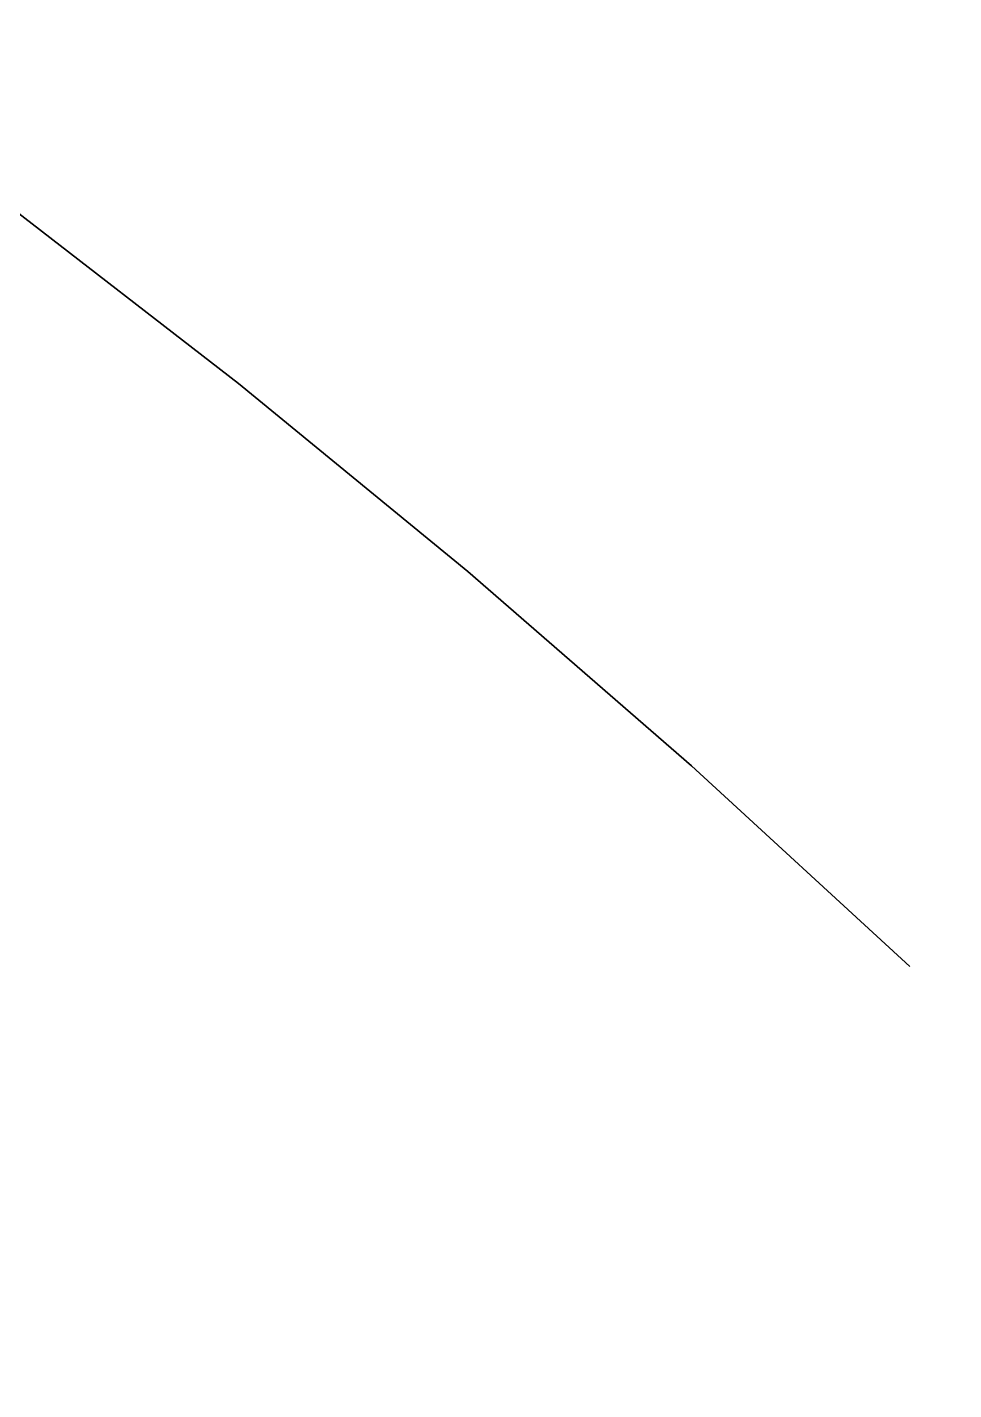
# Model space of a CAD drawing. Header units: metres. Extents: x -17.5 to 17.5, y -17.5 to 17.5.
# Drawn here: x 10.556 to 12.088, y 12.023 to 14.276 of the extents above; entities that cross this region are included whole.
import ezdxf

# ---------------------------------------------------------------- set-up
doc = ezdxf.new("R2010")
doc.units = ezdxf.units.M

msp = doc.modelspace()

# ---------------------------------------------------------------- meshes
at = {"layer": '10', "color": 1}
mesh = msp.add_polyface(dxfattribs=at)
corners = [(10.518, 13.9865, -20), (10.518, 13.9865, -19.5), (10.9056, 13.6864, -19.5), (10.9056, 13.6864, -20), (10.518, 13.9865, -19), (10.9056, 13.6864, -19), (10.518, 13.9865, -18.5), (10.9056, 13.6864, -18.5), (10.518, 13.9865, -18), (10.9056, 13.6864, -18), (10.518, 13.9865, -17.5), (10.9056, 13.6864, -17.5), (10.518, 13.9865, -17), (10.9056, 13.6864, -17), (10.518, 13.9865, -16.5), (10.9056, 13.6864, -16.5), (10.518, 13.9865, -16), (10.9056, 13.6864, -16), (10.518, 13.9865, 16), (10.518, 13.9865, 16.5), (10.9056, 13.6864, 16.5), (10.9056, 13.6864, 16), (10.518, 13.9865, 17), (10.9056, 13.6864, 17), (10.518, 13.9865, 17.5), (10.9056, 13.6864, 17.5), (10.518, 13.9865, 18), (10.9056, 13.6864, 18), (10.518, 13.9865, 18.5), (10.9056, 13.6864, 18.5), (10.518, 13.9865, 19), (10.9056, 13.6864, 19), (10.1222, 14.2756, 18.5), (10.518, 13.9865, 19.5), (10.9056, 13.6864, 19.5), (10.1222, 14.2756, 19), (10.518, 13.9865, 20), (10.9056, 13.6864, 20), (10.1222, 14.2756, 19.5)]
mesh.append_faces([[corners[k] for k in face] for face in [(0, 1, 2), (3, 0, 2), (1, 4, 5), (2, 1, 5), (4, 6, 7), (5, 4, 7), (6, 8, 9), (7, 6, 9), (8, 10, 11), (9, 8, 11), (10, 12, 13), (11, 10, 13), (12, 14, 15), (13, 12, 15), (14, 16, 17), (15, 14, 17), (18, 19, 20), (21, 18, 20), (19, 22, 23), (20, 19, 23), (22, 24, 25), (23, 22, 25), (24, 26, 27), (25, 24, 27), (26, 28, 29), (27, 26, 29), (28, 30, 31), (28, 32, 30), (30, 33, 34), (30, 35, 33), (33, 36, 37), (33, 38, 36)]], dxfattribs={"color": 1})
mesh = msp.add_polyface(dxfattribs=at)
corners = [(10.9056, 13.6864, -20), (10.9056, 13.6864, -19.5), (11.2846, 13.3756, -19.5), (11.2846, 13.3756, -20), (10.9056, 13.6864, -19), (11.2846, 13.3756, -19), (10.9056, 13.6864, -18.5), (11.2846, 13.3756, -18.5), (10.9056, 13.6864, -18), (11.2846, 13.3756, -18), (10.9056, 13.6864, -17.5), (11.2846, 13.3756, -17.5), (10.9056, 13.6864, -17), (11.2846, 13.3756, -17), (10.9056, 13.6864, -16.5), (11.2846, 13.3756, -16.5), (10.9056, 13.6864, -16), (11.2846, 13.3756, -16), (10.9056, 13.6864, 16), (10.9056, 13.6864, 16.5), (11.2846, 13.3756, 16.5), (11.2846, 13.3756, 16), (10.9056, 13.6864, 17), (11.2846, 13.3756, 17), (10.9056, 13.6864, 17.5), (11.2846, 13.3756, 17.5), (10.9056, 13.6864, 18), (11.2846, 13.3756, 18), (10.9056, 13.6864, 18.5), (11.2846, 13.3756, 18.5), (10.9056, 13.6864, 19), (11.2846, 13.3756, 19), (10.518, 13.9865, 18.5), (10.9056, 13.6864, 19.5), (11.2846, 13.3756, 19.5), (10.518, 13.9865, 19), (10.9056, 13.6864, 20), (11.2846, 13.3756, 20), (10.518, 13.9865, 19.5)]
mesh.append_faces([[corners[k] for k in face] for face in [(0, 1, 2), (3, 0, 2), (1, 4, 5), (2, 1, 5), (4, 6, 7), (5, 4, 7), (6, 8, 9), (7, 6, 9), (8, 10, 11), (9, 8, 11), (10, 12, 13), (11, 10, 13), (12, 14, 15), (13, 12, 15), (14, 16, 17), (15, 14, 17), (18, 19, 20), (21, 18, 20), (19, 22, 23), (20, 19, 23), (22, 24, 25), (23, 22, 25), (24, 26, 27), (25, 24, 27), (26, 28, 29), (27, 26, 29), (28, 30, 31), (29, 28, 31), (28, 32, 30), (30, 33, 34), (30, 35, 33), (33, 36, 37), (33, 38, 36)]], dxfattribs={"color": 1})
mesh = msp.add_polyface(dxfattribs=at)
corners = [(11.2846, 13.3756, -20), (11.2846, 13.3756, -19.5), (11.6548, 13.0543, -19.5), (11.6548, 13.0543, -20), (11.2846, 13.3756, -19), (11.6548, 13.0543, -19), (11.2846, 13.3756, -18.5), (11.6548, 13.0543, -18.5), (11.2846, 13.3756, -18), (11.6548, 13.0543, -18), (11.2846, 13.3756, -17.5), (11.6548, 13.0543, -17.5), (11.2846, 13.3756, -17), (11.6548, 13.0543, -17), (11.2846, 13.3756, -16.5), (11.6548, 13.0543, -16.5), (11.2846, 13.3756, -16), (11.6548, 13.0543, -16), (11.2846, 13.3756, 16), (11.2846, 13.3756, 16.5), (11.6548, 13.0543, 16.5), (11.6548, 13.0543, 16), (11.2846, 13.3756, 17), (11.6548, 13.0543, 17), (11.2846, 13.3756, 17.5), (11.6548, 13.0543, 17.5), (11.2846, 13.3756, 18), (11.6548, 13.0543, 18), (11.2846, 13.3756, 18.5), (11.6548, 13.0543, 18.5), (11.2846, 13.3756, 19), (11.6548, 13.0543, 19), (11.2846, 13.3756, 19.5), (11.6548, 13.0543, 19.5), (10.9056, 13.6864, 19), (11.2846, 13.3756, 20), (11.6548, 13.0543, 20), (10.9056, 13.6864, 19.5)]
mesh.append_faces([[corners[k] for k in face] for face in [(0, 1, 2), (3, 0, 2), (1, 4, 5), (2, 1, 5), (4, 6, 7), (5, 4, 7), (6, 8, 9), (7, 6, 9), (8, 10, 11), (9, 8, 11), (10, 12, 13), (11, 10, 13), (12, 14, 15), (13, 12, 15), (14, 16, 17), (15, 14, 17), (18, 19, 20), (21, 18, 20), (19, 22, 23), (20, 19, 23), (22, 24, 25), (23, 22, 25), (24, 26, 27), (25, 24, 27), (26, 28, 29), (27, 26, 29), (28, 30, 31), (29, 28, 31), (30, 32, 33), (30, 34, 32), (32, 35, 36), (32, 37, 35)]], dxfattribs={"color": 1})
mesh = msp.add_polyface(dxfattribs=at)
corners = [(11.6548, 13.0543, -20), (11.6548, 13.0543, -19.5), (12.0158, 12.7228, -19.5), (12.0158, 12.7228, -20), (11.6548, 13.0543, -19), (12.0158, 12.7228, -19), (11.6548, 13.0543, -18.5), (12.0158, 12.7228, -18.5), (11.6548, 13.0543, -18), (12.0158, 12.7228, -18), (11.6548, 13.0543, -17.5), (12.0158, 12.7228, -17.5), (11.6548, 13.0543, -17), (12.0158, 12.7228, -17), (11.6548, 13.0543, -16.5), (12.0158, 12.7228, -16.5), (11.6548, 13.0543, -16), (12.0158, 12.7228, -16), (11.6548, 13.0543, 16), (11.6548, 13.0543, 16.5), (12.0158, 12.7228, 16.5), (12.0158, 12.7228, 16), (11.6548, 13.0543, 17), (12.0158, 12.7228, 17), (11.6548, 13.0543, 17.5), (12.0158, 12.7228, 17.5), (11.6548, 13.0543, 18), (12.0158, 12.7228, 18), (11.6548, 13.0543, 18.5), (12.0158, 12.7228, 18.5), (11.6548, 13.0543, 19), (12.0158, 12.7228, 19), (11.6548, 13.0543, 19.5), (12.0158, 12.7228, 19.5), (11.2846, 13.3756, 19), (11.6548, 13.0543, 20), (12.0158, 12.7228, 20), (11.2846, 13.3756, 19.5)]
mesh.append_faces([[corners[k] for k in face] for face in [(0, 1, 2), (3, 0, 2), (1, 4, 5), (2, 1, 5), (4, 6, 7), (5, 4, 7), (6, 8, 9), (7, 6, 9), (8, 10, 11), (9, 8, 11), (10, 12, 13), (11, 10, 13), (12, 14, 15), (13, 12, 15), (14, 16, 17), (15, 14, 17), (18, 19, 20), (21, 18, 20), (19, 22, 23), (20, 19, 23), (22, 24, 25), (23, 22, 25), (24, 26, 27), (25, 24, 27), (26, 28, 29), (27, 26, 29), (28, 30, 31), (29, 28, 31), (30, 32, 33), (31, 30, 33), (30, 34, 32), (32, 35, 36), (32, 37, 35)]], dxfattribs={"color": 1})
mesh = msp.add_polyface(dxfattribs=at)
corners = [(12.3744, 12.3744, -20), (12.3744, 12.3744, -19.5), (12.7161, 12.023, -19.5), (12.7161, 12.023, -20), (12.3744, 12.3744, -19), (12.7161, 12.023, -19), (12.3744, 12.3744, -18.5), (12.7161, 12.023, -18.5), (12.3744, 12.3744, -18), (12.7161, 12.023, -18), (12.3744, 12.3744, -17.5), (12.7161, 12.023, -17.5), (12.3744, 12.3744, -17), (12.7161, 12.023, -17), (12.3744, 12.3744, -16.5), (12.7161, 12.023, -16.5), (12.3744, 12.3744, -16), (12.7161, 12.023, -16), (12.3744, 12.3744, 16), (12.3744, 12.3744, 16.5), (12.7161, 12.023, 16.5), (12.7161, 12.023, 16), (12.3744, 12.3744, 17), (12.7161, 12.023, 17), (12.3744, 12.3744, 17.5), (12.7161, 12.023, 17.5), (12.3744, 12.3744, 18), (12.7161, 12.023, 18), (12.3744, 12.3744, 18.5), (12.7161, 12.023, 18.5), (12.3744, 12.3744, 19), (12.7161, 12.023, 19), (12.3744, 12.3744, 19.5), (12.7161, 12.023, 19.5), (12.3744, 12.3744, 20), (12.7161, 12.023, 20), (12.0158, 12.7228, 19.5), (11.6548, 13.0543, 19.5), (12.0158, 12.7228, 20)]
mesh.append_faces([[corners[k] for k in face] for face in [(0, 1, 2), (3, 0, 2), (1, 4, 5), (2, 1, 5), (4, 6, 7), (5, 4, 7), (6, 8, 9), (7, 6, 9), (8, 10, 11), (9, 8, 11), (10, 12, 13), (11, 10, 13), (12, 14, 15), (13, 12, 15), (14, 16, 17), (15, 14, 17), (18, 19, 20), (21, 18, 20), (19, 22, 23), (20, 19, 23), (22, 24, 25), (23, 22, 25), (24, 26, 27), (25, 24, 27), (26, 28, 29), (27, 26, 29), (28, 30, 31), (29, 28, 31), (30, 32, 33), (31, 30, 33), (32, 34, 35), (33, 32, 35), (36, 37, 38)]], dxfattribs={"color": 1})

doc.saveas('drawing.dxf')
